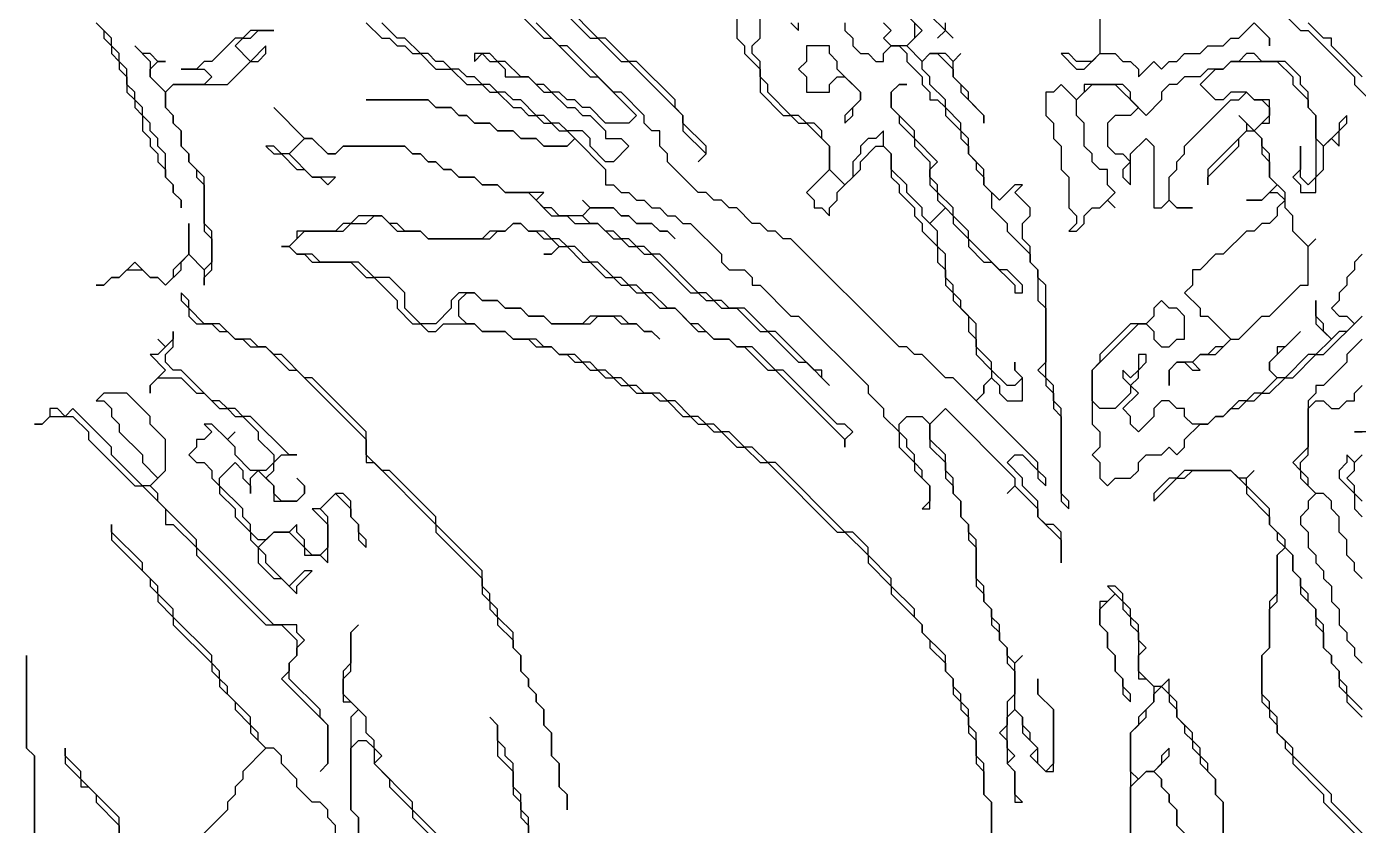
# Model space of a CAD drawing. Header units: metres. Extents: x 0 to 100, y 0 to 141.
# Drawn here: x 66.8 to 71.113, y 79.175 to 81.763 of the extents above; entities that cross this region are included whole.
import ezdxf

# ---------------------------------------------------------------- set-up
doc = ezdxf.new("R2010")
doc.units = ezdxf.units.M

msp = doc.modelspace()

# ---------------------------------------------------------------- linework, layer by layer
for points in [[(69.1, 81.85), (69.1, 81.725), (69.125, 81.7), (69.125, 81.675), (69.175, 81.625), (69.175, 81.55), (69.25, 81.475), (69.275, 81.475), (69.3, 81.45), (69.325, 81.45), (69.4, 81.375), (69.4, 81.3), (69.325, 81.225), (69.35, 81.2), (69.35, 81.175), (69.375, 81.175), (69.4, 81.15), (69.4, 81.175), (69.425, 81.2), (69.425, 81.225), (69.5, 81.3), (69.5, 81.325), (69.55, 81.375), (69.575, 81.375), (69.6, 81.35), (69.6, 81.275), (69.625, 81.25), (69.625, 81.225), (69.675, 81.175), (69.675, 81.15), (69.7, 81.125), (69.7, 81.1), (69.75, 81.05), (69.75, 81), (69.775, 80.975), (69.775, 80.925), (69.8, 80.9), (69.8, 80.875), (69.85, 80.825), (69.85, 80.775), (69.875, 80.75), (69.875, 80.7), (69.925, 80.65), (69.925, 80.625), (69.9, 80.6), (69.9, 80.575), (69.875, 80.55), (69.8, 80.625), (69.775, 80.625), (69.7, 80.7), (69.675, 80.7), (69.65, 80.725), (69.625, 80.725), (69.275, 81.075), (69.25, 81.075), (69.225, 81.1), (69.2, 81.1), (69.175, 81.125), (69.15, 81.125), (69.1, 81.175), (69.075, 81.175), (69.05, 81.2), (69.025, 81.2), (69, 81.225), (68.975, 81.225), (68.875, 81.325), (68.875, 81.35), (68.85, 81.375), (68.85, 81.425), (68.825, 81.425), (68.8, 81.45), (68.8, 81.475), (68.725, 81.55), (68.7, 81.55), (68.55, 81.7), (68.525, 81.7), (68.45, 81.775)], [(68.525, 81.825), (68.625, 81.725), (68.65, 81.725), (68.725, 81.65), (68.75, 81.65), (68.925, 81.475), (68.925, 81.425), (69, 81.35), (68.975, 81.325), (69, 81.35), (69, 81.375), (68.925, 81.45), (68.925, 81.475), (68.9, 81.5), (68.9, 81.525), (68.775, 81.65), (68.75, 81.65), (68.675, 81.725), (68.65, 81.725), (68.55, 81.825)], [(67.025, 81.775), (67.05, 81.75), (67.05, 81.725), (67.075, 81.7), (67.075, 81.675), (67.1, 81.65), (67.1, 81.625), (67.125, 81.6), (67.125, 81.55), (67.15, 81.525), (67.15, 81.5), (67.175, 81.475), (67.175, 81.425), (67.2, 81.4), (67.2, 81.375), (67.225, 81.35), (67.225, 81.325), (67.25, 81.3), (67.25, 81.275), (67.275, 81.25), (67.275, 81.225), (67.3, 81.2), (67.3, 81.175), (67.3, 81.2), (67.275, 81.225), (67.275, 81.25), (67.25, 81.275), (67.25, 81.35), (67.225, 81.375), (67.225, 81.4), (67.2, 81.425), (67.2, 81.45), (67.175, 81.475), (67.175, 81.5), (67.15, 81.525), (67.15, 81.55), (67.125, 81.575), (67.125, 81.625), (67.1, 81.65), (67.1, 81.675), (67.075, 81.7), (67.075, 81.725), (67.025, 81.775)], [(67.9, 81.775), (67.95, 81.725), (67.975, 81.725), (68, 81.7), (68.025, 81.7), (68.05, 81.675), (68.075, 81.675), (68.125, 81.625), (68.175, 81.625), (68.225, 81.575), (68.275, 81.575), (68.3, 81.55), (68.325, 81.55), (68.375, 81.5), (68.4, 81.5), (68.425, 81.475), (68.45, 81.475), (68.475, 81.45), (68.5, 81.45), (68.525, 81.425), (68.55, 81.425), (68.575, 81.4), (68.55, 81.375), (68.475, 81.375), (68.45, 81.4), (68.4, 81.4), (68.375, 81.425), (68.325, 81.425), (68.3, 81.45), (68.25, 81.45), (68.225, 81.475), (68.2, 81.475), (68.175, 81.5), (68.125, 81.5), (68.1, 81.525), (67.9, 81.525), (68.1, 81.525), (68.125, 81.5), (68.175, 81.5), (68.2, 81.475), (68.225, 81.475), (68.25, 81.45), (68.3, 81.45), (68.325, 81.425), (68.375, 81.425), (68.4, 81.4), (68.45, 81.4), (68.475, 81.375), (68.55, 81.375), (68.575, 81.4), (68.675, 81.3), (68.675, 81.25), (68.7, 81.25), (68.725, 81.225), (68.75, 81.225), (68.775, 81.2), (68.8, 81.2), (68.825, 81.175), (68.85, 81.175), (68.875, 81.15), (68.9, 81.15), (68.925, 81.125), (68.95, 81.125), (69.05, 81.025), (69.05, 81), (69.075, 80.975), (69.125, 80.975), (69.15, 80.95), (69.15, 80.925), (69.175, 80.925), (69.275, 80.825), (69.3, 80.825), (69.525, 80.6), (69.525, 80.575), (69.575, 80.525), (69.575, 80.5), (69.625, 80.45), (69.625, 80.4), (69.675, 80.35), (69.675, 80.325), (69.725, 80.275), (69.725, 80.225), (69.7, 80.2), (69.725, 80.2), (69.725, 80.275), (69.7, 80.3), (69.7, 80.325), (69.675, 80.35), (69.675, 80.375), (69.65, 80.4), (69.65, 80.425), (69.625, 80.45), (69.625, 80.475), (69.65, 80.5), (69.7, 80.5), (69.725, 80.475), (69.725, 80.4), (69.775, 80.35), (69.775, 80.3), (69.8, 80.275), (69.8, 80.25), (69.825, 80.225), (69.825, 80.175), (69.85, 80.15), (69.85, 80.1), (69.875, 80.075), (69.875, 79.95), (69.9, 79.925), (69.9, 79.9), (69.925, 79.875), (69.925, 79.825), (69.95, 79.8), (69.95, 79.775), (69.975, 79.75), (69.975, 79.7), (70, 79.675), (70, 79.6), (69.975, 79.575), (69.975, 79.5), (69.95, 79.475), (69.975, 79.45), (69.975, 79.375), (70, 79.35), (70, 79.25), (70.025, 79.25), (70, 79.275), (70, 79.35), (69.975, 79.375), (70, 79.4), (69.975, 79.425), (69.975, 79.525), (70, 79.55), (70.025, 79.525), (70.025, 79.475), (70.075, 79.425), (70.05, 79.4), (70.1, 79.35), (70.125, 79.35), (70.125, 79.55), (70.075, 79.6), (70.075, 79.65), (70.075, 79.6), (70.125, 79.55), (70.125, 79.375), (70.1, 79.35), (70.075, 79.375), (70.075, 79.425), (70.05, 79.45), (70.05, 79.475), (70.025, 79.5), (70.025, 79.525), (70, 79.55), (70, 79.7), (70.025, 79.725), (70, 79.7), (69.975, 79.725), (69.975, 79.75), (69.95, 79.775), (69.95, 79.825), (69.925, 79.85), (69.925, 79.875), (69.9, 79.9), (69.9, 79.95), (69.875, 79.975), (69.875, 80.1), (69.85, 80.125), (69.85, 80.15), (69.825, 80.175), (69.825, 80.225), (69.8, 80.25), (69.8, 80.3), (69.775, 80.325), (69.775, 80.375), (69.725, 80.425), (69.725, 80.475), (69.775, 80.525), (70, 80.3), (70, 80.275), (69.975, 80.25), (70, 80.275), (70.075, 80.2), (70.075, 80.175), (70.15, 80.1), (70.15, 80.025), (70.15, 80.125), (70.125, 80.15), (70.1, 80.15), (70.075, 80.175), (70.075, 80.225), (70.025, 80.275), (70.025, 80.3), (69.975, 80.35), (70, 80.375), (70.025, 80.375), (70.075, 80.325), (70.075, 80.3), (70.1, 80.275), (70.1, 80.3), (70.075, 80.325), (70.075, 80.35), (69.875, 80.55), (69.9, 80.575), (69.9, 80.6), (69.925, 80.625), (69.95, 80.6), (69.95, 80.575), (69.975, 80.55), (70.025, 80.55), (70.025, 80.625), (70, 80.65), (70, 80.675), (70, 80.65), (70.025, 80.625), (70, 80.6), (69.975, 80.6), (69.925, 80.65), (69.925, 80.675), (69.875, 80.725), (69.875, 80.8), (69.825, 80.85), (69.825, 80.875), (69.8, 80.9), (69.8, 80.925), (69.775, 80.95), (69.775, 81.025), (69.75, 81.05), (69.75, 81.1), (69.725, 81.125), (69.775, 81.175), (69.8, 81.15), (69.8, 81.125), (69.85, 81.075), (69.85, 81.05), (69.9, 81), (69.925, 81), (70, 80.925), (70, 80.9), (70.025, 80.9), (70.025, 80.925), (69.975, 80.975), (69.95, 80.975), (69.85, 81.075), (69.85, 81.1), (69.8, 81.15), (69.8, 81.175), (69.75, 81.225), (69.75, 81.25), (69.725, 81.275), (69.725, 81.3), (69.75, 81.325), (69.675, 81.4), (69.675, 81.425), (69.6, 81.5), (69.6, 81.55), (69.625, 81.575), (69.65, 81.575), (69.625, 81.575), (69.6, 81.55), (69.6, 81.5), (69.625, 81.475), (69.625, 81.45), (69.675, 81.4), (69.675, 81.375), (69.725, 81.325), (69.725, 81.25), (69.75, 81.225), (69.75, 81.2), (69.775, 81.175), (69.725, 81.125), (69.7, 81.15), (69.7, 81.175), (69.65, 81.225), (69.65, 81.25), (69.6, 81.3), (69.6, 81.35), (69.575, 81.375), (69.575, 81.425), (69.55, 81.4), (69.525, 81.4), (69.5, 81.375), (69.5, 81.35), (69.475, 81.325), (69.475, 81.275), (69.45, 81.25), (69.4, 81.3), (69.4, 81.375), (69.375, 81.4), (69.375, 81.425), (69.35, 81.45), (69.325, 81.45), (69.3, 81.475), (69.275, 81.475), (69.2, 81.55), (69.2, 81.575), (69.175, 81.6), (69.175, 81.65), (69.15, 81.675), (69.15, 81.7), (69.175, 81.725), (69.175, 81.8)], [(68.4, 81.8), (68.475, 81.725), (68.5, 81.725), (68.625, 81.6), (68.65, 81.6), (68.775, 81.475), (68.75, 81.45), (68.675, 81.45), (68.625, 81.5), (68.6, 81.5), (68.575, 81.525), (68.55, 81.525), (68.525, 81.55), (68.5, 81.55), (68.475, 81.575), (68.45, 81.575), (68.425, 81.6), (68.4, 81.6), (68.35, 81.65), (68.325, 81.65), (68.3, 81.675), (68.25, 81.675), (68.25, 81.65), (68.275, 81.675), (68.3, 81.65), (68.325, 81.65), (68.35, 81.625), (68.35, 81.6), (68.425, 81.6), (68.475, 81.55), (68.5, 81.55), (68.55, 81.5), (68.575, 81.5), (68.6, 81.475), (68.625, 81.475), (68.675, 81.425), (68.675, 81.4), (68.725, 81.4), (68.75, 81.375), (68.7, 81.325), (68.675, 81.325), (68.625, 81.375), (68.625, 81.4), (68.6, 81.425), (68.55, 81.425), (68.525, 81.45), (68.5, 81.45), (68.475, 81.475), (68.45, 81.475), (68.4, 81.525), (68.375, 81.525), (68.35, 81.55), (68.325, 81.55), (68.3, 81.575), (68.275, 81.575), (68.25, 81.6), (68.225, 81.6), (68.2, 81.625), (68.175, 81.625), (68.15, 81.65), (68.125, 81.65), (68.1, 81.675), (68.075, 81.675), (68.025, 81.725), (68, 81.725), (67.95, 81.775)], [(69.275, 81.775), (69.3, 81.75), (69.3, 81.775)], [(69.45, 81.775), (69.45, 81.75), (69.475, 81.725), (69.475, 81.7), (69.5, 81.675), (69.525, 81.675), (69.55, 81.65), (69.575, 81.65), (69.575, 81.675), (69.6, 81.7), (69.625, 81.7), (69.65, 81.675), (69.65, 81.65), (69.7, 81.6), (69.7, 81.575), (69.725, 81.55), (69.725, 81.525), (69.75, 81.525), (69.775, 81.5), (69.775, 81.475), (69.825, 81.425), (69.825, 81.4), (69.85, 81.375), (69.85, 81.35), (69.875, 81.325), (69.875, 81.3), (69.9, 81.275), (69.9, 81.25), (69.925, 81.225), (69.925, 81.175), (69.975, 81.125), (69.975, 81.1), (70.05, 81.025), (70.05, 81), (70.075, 80.975), (70.075, 80.875), (70.1, 80.85), (70.1, 80.675), (70.075, 80.65), (70.1, 80.625), (70.1, 80.6), (70.125, 80.575), (70.125, 80.525), (70.15, 80.5), (70.15, 80.225), (70.175, 80.2), (70.175, 80.225), (70.15, 80.25), (70.15, 80.525), (70.125, 80.55), (70.125, 80.6), (70.1, 80.625), (70.1, 80.925), (70.075, 80.95), (70.075, 80.975), (70.05, 81), (70.05, 81.05), (70.025, 81.075), (70.025, 81.125), (70.05, 81.15), (70.05, 81.175), (70, 81.225), (70.025, 81.25), (70, 81.25), (69.95, 81.2), (69.9, 81.25), (69.9, 81.3), (69.85, 81.35), (69.85, 81.4), (69.825, 81.425), (69.825, 81.45), (69.775, 81.5), (69.775, 81.525), (69.725, 81.575), (69.725, 81.6), (69.7, 81.625), (69.7, 81.65), (69.725, 81.675), (69.75, 81.675), (69.8, 81.625), (69.8, 81.6), (69.825, 81.575), (69.825, 81.55), (69.9, 81.475), (69.9, 81.45), (69.9, 81.475), (69.85, 81.525), (69.85, 81.55), (69.8, 81.6), (69.8, 81.65), (69.825, 81.675), (69.8, 81.65), (69.775, 81.675), (69.725, 81.675), (69.7, 81.65), (69.65, 81.7), (69.7, 81.75), (69.65, 81.8)], [(69.675, 81.775), (69.675, 81.725), (69.65, 81.7), (69.6, 81.7), (69.575, 81.725), (69.6, 81.75), (69.575, 81.775)], [(69.725, 81.8), (69.775, 81.75), (69.75, 81.725), (69.775, 81.75), (69.8, 81.725), (69.775, 81.75), (69.775, 81.775)], [(70.275, 81.8), (70.275, 81.675), (70.25, 81.65), (70.2, 81.65), (70.175, 81.675), (70.15, 81.675), (70.2, 81.625), (70.225, 81.625), (70.275, 81.675), (70.325, 81.675), (70.35, 81.65), (70.375, 81.65), (70.4, 81.625), (70.4, 81.6), (70.45, 81.65), (70.475, 81.625), (70.5, 81.65), (70.525, 81.65), (70.55, 81.675), (70.6, 81.675), (70.625, 81.7), (70.675, 81.7), (70.7, 81.725), (70.725, 81.725), (70.775, 81.775), (70.825, 81.725), (70.825, 81.7), (70.825, 81.725), (70.775, 81.775)], [(70.875, 81.8), (70.925, 81.75), (70.95, 81.75), (71.1, 81.6), (71.1, 81.575), (71.175, 81.5)], [(71.125, 81.6), (71.025, 81.7), (71.025, 81.725), (71, 81.725), (70.95, 81.775)], [(69.925, 79.15), (69.925, 79.25), (69.9, 79.275), (69.9, 79.375), (69.875, 79.4), (69.875, 79.475), (69.85, 79.5), (69.85, 79.55), (69.825, 79.575), (69.825, 79.6), (69.8, 79.625), (69.8, 79.65), (69.775, 79.675), (69.775, 79.725), (69.7, 79.8), (69.7, 79.825), (69.675, 79.85), (69.675, 79.875), (69.6, 79.95), (69.6, 79.975), (69.525, 80.05), (69.525, 80.075), (69.475, 80.125), (69.45, 80.125), (69.225, 80.35), (69.2, 80.35), (69.15, 80.4), (69.125, 80.4), (69.075, 80.45), (69.05, 80.45), (69.025, 80.475), (69, 80.475), (68.975, 80.5), (68.95, 80.5), (68.9, 80.55), (68.875, 80.55), (68.85, 80.575), (68.8, 80.575), (68.775, 80.6), (68.75, 80.6), (68.725, 80.625), (68.7, 80.625), (68.675, 80.65), (68.65, 80.65), (68.625, 80.675), (68.6, 80.675), (68.575, 80.7), (68.525, 80.7), (68.5, 80.725), (68.475, 80.725), (68.45, 80.75), (68.375, 80.75), (68.35, 80.775), (68.275, 80.775), (68.25, 80.8), (68.225, 80.8), (68.2, 80.825), (68.2, 80.875), (68.225, 80.9), (68.25, 80.9), (68.275, 80.875), (68.325, 80.875), (68.35, 80.85), (68.4, 80.85), (68.425, 80.825), (68.475, 80.825), (68.5, 80.8), (68.625, 80.8), (68.65, 80.825), (68.7, 80.825), (68.725, 80.8), (68.775, 80.8), (68.8, 80.775), (68.825, 80.775), (68.85, 80.75), (68.825, 80.775), (68.8, 80.775), (68.775, 80.8), (68.75, 80.8), (68.725, 80.825), (68.625, 80.825), (68.6, 80.8), (68.5, 80.8), (68.475, 80.825), (68.425, 80.825), (68.4, 80.85), (68.35, 80.85), (68.325, 80.875), (68.275, 80.875), (68.25, 80.9), (68.2, 80.9), (68.175, 80.875), (68.175, 80.85), (68.125, 80.8), (68.075, 80.8), (68.025, 80.85), (68.025, 80.9), (67.975, 80.95), (67.925, 80.95), (67.875, 81), (67.75, 81), (67.725, 81.025), (67.675, 81.025), (67.65, 81.05), (67.7, 81.1), (67.825, 81.1), (67.85, 81.125), (67.9, 81.125), (67.925, 81.15), (67.95, 81.15), (68, 81.1), (68.075, 81.1), (68.1, 81.075), (68.3, 81.075), (68.325, 81.1), (68.35, 81.1), (68.375, 81.125), (68.4, 81.125), (68.425, 81.1), (68.45, 81.1), (68.475, 81.075), (68.5, 81.075), (68.525, 81.05), (68.5, 81.025), (68.475, 81.025), (68.5, 81.025), (68.525, 81.05), (68.55, 81.05), (68.6, 81), (68.625, 81), (68.675, 80.95), (68.7, 80.95), (68.725, 80.925), (68.75, 80.925), (68.775, 80.9), (68.8, 80.9), (68.85, 80.85), (68.9, 80.85), (68.975, 80.775), (69, 80.775), (69.025, 80.75), (69.075, 80.75), (69.1, 80.725), (69.125, 80.725), (69.2, 80.65), (69.225, 80.65), (69.45, 80.425), (69.45, 80.4), (69.45, 80.425), (69.475, 80.45), (69.45, 80.475), (69.425, 80.475), (69.25, 80.65), (69.225, 80.65), (69.15, 80.725), (69.1, 80.725), (69.075, 80.75), (69.025, 80.75), (68.975, 80.8), (68.95, 80.8), (68.9, 80.85), (68.875, 80.85), (68.825, 80.9), (68.8, 80.9), (68.775, 80.925), (68.75, 80.925), (68.725, 80.95), (68.7, 80.95), (68.65, 81), (68.625, 81), (68.575, 81.05), (68.55, 81.05), (68.525, 81.075), (68.5, 81.075), (68.475, 81.1), (68.425, 81.1), (68.4, 81.125), (68.375, 81.125), (68.35, 81.1), (68.3, 81.1), (68.275, 81.075), (68.1, 81.075), (68.075, 81.1), (68.025, 81.1), (68, 81.125), (67.975, 81.125), (67.95, 81.15), (67.875, 81.15), (67.85, 81.125), (67.825, 81.125), (67.8, 81.1), (67.675, 81.1), (67.675, 81.075), (67.65, 81.05), (67.625, 81.05), (67.65, 81.05), (67.675, 81.025), (67.7, 81.025), (67.725, 81), (67.85, 81), (67.9, 80.95), (67.925, 80.95), (68, 80.875), (68, 80.85), (68.05, 80.8), (68.075, 80.8), (68.1, 80.775), (68.125, 80.775), (68.15, 80.8), (68.25, 80.8), (68.275, 80.775), (68.35, 80.775), (68.375, 80.75), (68.425, 80.75), (68.45, 80.725), (68.5, 80.725), (68.525, 80.7), (68.55, 80.7), (68.575, 80.675), (68.6, 80.675), (68.625, 80.65), (68.65, 80.65), (68.675, 80.625), (68.7, 80.625), (68.725, 80.6), (68.75, 80.6), (68.775, 80.575), (68.825, 80.575), (68.85, 80.55), (68.875, 80.55), (68.925, 80.5), (68.95, 80.5), (68.975, 80.475), (69, 80.475), (69.025, 80.45), (69.05, 80.45), (69.1, 80.4), (69.125, 80.4), (69.175, 80.35), (69.2, 80.35), (69.425, 80.125), (69.45, 80.125), (69.525, 80.05), (69.525, 80.025), (69.6, 79.95), (69.6, 79.925), (69.7, 79.825), (69.7, 79.8), (69.725, 79.775), (69.725, 79.75), (69.775, 79.7), (69.775, 79.675), (69.8, 79.65), (69.8, 79.6), (69.825, 79.575), (69.825, 79.55), (69.85, 79.525), (69.85, 79.475), (69.875, 79.45), (69.875, 79.375), (69.9, 79.35), (69.9, 79.275), (69.925, 79.25), (69.925, 79.125)], [(71.125, 81.025), (71.1, 81), (71.1, 80.975), (71.075, 80.95), (71.075, 80.925), (71.05, 80.9), (71.05, 80.875), (71.025, 80.85), (71.05, 80.825), (71.075, 80.825), (71.1, 80.8), (71.075, 80.775), (71.05, 80.775), (71.025, 80.75), (71, 80.775), (71, 80.8), (70.975, 80.825), (70.975, 80.875), (70.975, 80.8), (71.025, 80.75), (70.975, 80.7), (70.95, 80.7), (70.875, 80.625), (70.85, 80.625), (70.825, 80.65), (70.825, 80.675), (70.925, 80.775), (70.875, 80.725), (70.85, 80.725), (70.85, 80.7), (70.825, 80.675), (70.825, 80.65), (70.85, 80.625), (70.8, 80.575), (70.775, 80.575), (70.75, 80.55), (70.725, 80.55), (70.675, 80.5), (70.65, 80.5), (70.625, 80.475), (70.575, 80.475), (70.55, 80.5), (70.55, 80.525), (70.525, 80.525), (70.5, 80.55), (70.475, 80.55), (70.45, 80.525), (70.45, 80.5), (70.4, 80.45), (70.375, 80.475), (70.375, 80.5), (70.35, 80.525), (70.4, 80.575), (70.375, 80.6), (70.4, 80.625), (70.4, 80.65), (70.425, 80.675), (70.425, 80.7), (70.4, 80.7), (70.4, 80.65), (70.375, 80.625), (70.35, 80.65), (70.35, 80.625), (70.375, 80.6), (70.375, 80.575), (70.325, 80.525), (70.275, 80.525), (70.25, 80.55), (70.25, 80.65), (70.4, 80.8), (70.425, 80.8), (70.45, 80.775), (70.45, 80.75), (70.475, 80.725), (70.5, 80.725), (70.525, 80.75), (70.55, 80.75), (70.55, 80.825), (70.525, 80.85), (70.5, 80.85), (70.475, 80.875), (70.45, 80.85), (70.45, 80.825), (70.425, 80.8), (70.375, 80.8), (70.275, 80.7), (70.275, 80.675), (70.25, 80.65), (70.25, 80.475), (70.275, 80.45), (70.275, 80.4), (70.25, 80.375), (70.275, 80.35), (70.275, 80.3), (70.3, 80.275), (70.325, 80.3), (70.375, 80.3), (70.4, 80.325), (70.4, 80.35), (70.425, 80.375), (70.475, 80.375), (70.5, 80.4), (70.525, 80.375), (70.55, 80.4), (70.55, 80.425), (70.6, 80.475), (70.625, 80.475), (70.65, 80.5), (70.675, 80.5), (70.7, 80.525), (70.725, 80.525), (70.75, 80.55), (70.775, 80.55), (70.8, 80.575), (70.825, 80.575), (70.875, 80.625), (70.9, 80.625), (70.975, 80.7), (71, 80.7), (71.125, 80.825)], [(71.125, 80.75), (71.075, 80.7), (71.075, 80.675), (71, 80.6), (70.975, 80.6), (70.975, 80.575), (70.95, 80.55), (70.95, 80.4), (70.9, 80.35), (70.925, 80.325), (70.925, 80.3), (70.975, 80.25), (70.95, 80.225), (70.95, 80.2), (70.925, 80.175), (70.925, 80.15), (70.95, 80.125), (70.95, 80.075), (70.975, 80.05), (70.975, 80.025), (71, 80), (71, 79.975), (71.025, 79.95), (71.025, 79.9), (71.05, 79.875), (71.05, 79.825), (71.075, 79.8), (71.075, 79.775), (71.1, 79.75), (71.1, 79.725), (71.125, 79.7)], [(71.125, 79.975), (71.1, 80), (71.1, 80.025), (71.075, 80.05), (71.075, 80.1), (71.05, 80.125), (71.05, 80.175), (71.025, 80.2), (71.025, 80.225), (71, 80.25), (70.975, 80.25), (70.95, 80.275), (70.95, 80.3), (70.925, 80.325), (70.925, 80.35), (70.95, 80.375), (70.95, 80.525), (70.975, 80.55), (71, 80.55), (71.025, 80.525), (71.05, 80.525), (71.075, 80.55), (71.1, 80.55), (71.1, 80.575), (71.125, 80.6)], [(71.15, 80.45), (71.1, 80.45), (71.125, 80.45)], [(71.125, 80.375), (71.1, 80.35), (71.075, 80.375), (71.075, 80.35), (71.05, 80.325), (71.05, 80.3), (71.1, 80.25), (71.1, 80.2), (71.125, 80.175)], [(71.125, 80.225), (71.1, 80.25), (71.1, 80.275), (71.075, 80.3), (71.1, 80.325), (71.1, 80.35), (71.125, 80.375)], [(71.125, 79.55), (71.075, 79.6), (71.075, 79.625), (71.05, 79.65), (71.05, 79.675), (71.025, 79.7), (71.025, 79.725), (71, 79.75), (71, 79.825), (70.975, 79.85), (70.975, 79.875), (70.95, 79.9), (70.95, 79.925), (70.925, 79.95), (70.925, 79.975), (70.9, 80), (70.9, 80.05), (70.875, 80.075), (70.875, 80.1), (70.825, 80.15), (70.825, 80.2), (70.75, 80.275), (70.75, 80.3), (70.775, 80.325), (70.75, 80.3), (70.725, 80.3), (70.7, 80.325), (70.55, 80.325), (70.525, 80.3), (70.5, 80.3), (70.45, 80.25), (70.45, 80.225), (70.525, 80.3), (70.55, 80.3), (70.575, 80.325), (70.7, 80.325), (70.75, 80.275), (70.75, 80.25), (70.825, 80.175), (70.825, 80.15), (70.85, 80.125), (70.85, 80.1), (70.875, 80.075), (70.85, 80.05), (70.85, 79.925), (70.825, 79.9), (70.825, 79.75), (70.8, 79.725), (70.8, 79.575), (70.825, 79.55), (70.825, 79.525), (70.85, 79.5), (70.85, 79.475), (70.875, 79.45), (70.875, 79.425), (70.9, 79.4), (70.9, 79.375), (71, 79.275), (71, 79.25), (71.15, 79.1)], [(67.8, 79.1), (67.8, 79.175), (67.775, 79.2), (67.775, 79.225), (67.75, 79.25), (67.725, 79.25), (67.675, 79.3), (67.675, 79.325), (67.625, 79.375), (67.625, 79.4), (67.6, 79.425), (67.575, 79.425), (67.55, 79.45), (67.55, 79.475), (67.525, 79.5), (67.525, 79.525), (67.45, 79.6), (67.45, 79.625), (67.425, 79.65), (67.425, 79.675), (67.4, 79.7), (67.4, 79.725), (67.275, 79.85), (67.275, 79.875), (67.225, 79.925), (67.225, 79.95), (67.175, 80), (67.175, 80.025), (67.075, 80.125), (67.075, 80.15), (67.075, 80.1), (67.2, 79.975), (67.2, 79.95), (67.225, 79.925), (67.225, 79.9), (67.275, 79.85), (67.275, 79.825), (67.4, 79.7), (67.4, 79.675), (67.425, 79.65), (67.425, 79.625), (67.475, 79.575), (67.475, 79.55), (67.525, 79.5), (67.525, 79.475), (67.575, 79.425), (67.5, 79.35), (67.5, 79.325), (67.475, 79.3), (67.475, 79.275), (67.45, 79.25), (67.45, 79.225), (67.3, 79.075)], [(71.15, 79.125), (71.025, 79.25), (71.025, 79.275), (70.9, 79.4), (70.9, 79.425), (70.85, 79.475), (70.85, 79.525), (70.825, 79.55), (70.825, 79.575), (70.8, 79.6), (70.8, 79.725), (70.825, 79.75), (70.825, 79.875), (70.85, 79.9), (70.85, 80.05), (70.875, 80.075), (70.9, 80.05), (70.9, 80), (70.925, 79.975), (70.925, 79.925), (70.975, 79.875), (70.975, 79.825), (71, 79.8), (71, 79.75), (71.025, 79.725), (71.025, 79.7), (71.05, 79.675), (71.05, 79.625), (71.075, 79.6), (71.075, 79.575), (71.125, 79.525)], [(70.675, 79.15), (70.675, 79.25), (70.65, 79.275), (70.65, 79.325), (70.625, 79.35), (70.625, 79.375), (70.6, 79.4), (70.6, 79.425), (70.575, 79.45), (70.575, 79.475), (70.525, 79.525), (70.525, 79.575), (70.5, 79.6), (70.5, 79.65), (70.475, 79.625), (70.45, 79.625), (70.4, 79.675), (70.4, 79.725), (70.425, 79.75), (70.4, 79.775), (70.4, 79.825), (70.375, 79.85), (70.375, 79.875), (70.35, 79.9), (70.35, 79.925), (70.325, 79.95), (70.3, 79.95), (70.325, 79.925), (70.3, 79.9), (70.275, 79.9), (70.275, 79.825), (70.3, 79.8), (70.3, 79.75), (70.325, 79.725), (70.325, 79.675), (70.35, 79.65), (70.35, 79.6), (70.375, 79.575), (70.375, 79.6), (70.35, 79.625), (70.35, 79.65), (70.325, 79.675), (70.325, 79.725), (70.3, 79.75), (70.3, 79.8), (70.275, 79.825), (70.275, 79.875), (70.325, 79.925), (70.35, 79.9), (70.35, 79.875), (70.375, 79.85), (70.375, 79.825), (70.4, 79.8), (70.4, 79.65), (70.425, 79.65), (70.45, 79.625), (70.45, 79.575), (70.4, 79.525), (70.4, 79.5), (70.375, 79.475), (70.375, 79.1)], [(68.2, 79.075), (68.05, 79.225), (68.05, 79.25), (67.925, 79.375), (67.95, 79.4), (67.925, 79.425), (67.925, 79.45), (67.9, 79.475), (67.9, 79.525), (67.825, 79.6), (67.825, 79.65), (67.85, 79.675), (67.85, 79.8), (67.875, 79.825), (67.85, 79.8), (67.85, 79.7), (67.825, 79.675), (67.825, 79.575), (67.85, 79.575), (67.875, 79.55), (67.85, 79.525), (67.85, 79.225), (67.875, 79.2), (67.875, 79.1), (67.875, 79.2), (67.85, 79.225), (67.85, 79.425), (67.875, 79.45), (67.9, 79.45), (67.925, 79.425), (67.925, 79.375), (67.975, 79.325), (67.975, 79.3), (68.05, 79.225), (68.05, 79.2), (68.15, 79.1)], [(66.825, 79), (66.825, 79.4), (66.8, 79.425), (66.8, 79.725), (66.8, 79.425), (66.825, 79.4), (66.825, 79)], [(70.55, 79.15), (70.525, 79.175), (70.525, 79.225), (70.5, 79.25), (70.5, 79.275), (70.475, 79.3), (70.475, 79.325), (70.45, 79.35), (70.5, 79.4), (70.5, 79.425), (70.475, 79.4), (70.475, 79.375), (70.45, 79.35), (70.425, 79.35), (70.4, 79.325), (70.375, 79.35), (70.375, 79.475), (70.425, 79.525), (70.425, 79.55), (70.45, 79.575), (70.45, 79.6), (70.475, 79.625), (70.5, 79.6), (70.5, 79.575), (70.525, 79.55), (70.525, 79.525), (70.55, 79.5), (70.55, 79.475), (70.575, 79.45), (70.575, 79.425), (70.6, 79.4), (70.6, 79.375), (70.65, 79.325), (70.65, 79.275), (70.675, 79.25), (70.675, 79.15)], [(68.425, 79.15), (68.425, 79.2), (68.4, 79.225), (68.4, 79.275), (68.375, 79.3), (68.375, 79.375), (68.35, 79.4), (68.35, 79.425), (68.325, 79.45), (68.325, 79.5), (68.3, 79.525), (68.325, 79.5), (68.325, 79.4), (68.375, 79.35), (68.375, 79.275), (68.4, 79.25), (68.4, 79.2), (68.425, 79.175), (68.425, 79.15)], [(67.1, 79.15), (67.1, 79.2), (66.975, 79.325), (66.975, 79.35), (66.925, 79.4), (66.925, 79.425), (66.925, 79.375), (66.975, 79.325), (66.975, 79.3), (67, 79.3), (67.025, 79.275), (67.025, 79.25), (67.1, 79.175), (67.1, 79.15)], [(70.375, 79.1), (70.375, 79.3), (70.425, 79.35), (70.45, 79.35), (70.475, 79.325), (70.475, 79.3), (70.5, 79.275), (70.5, 79.25), (70.525, 79.225), (70.525, 79.175), (70.55, 79.15)]]:
    msp.add_lwpolyline(points)
for points in [[(67.525, 81.75), (67.5, 81.725), (67.475, 81.725), (67.4, 81.65), (67.375, 81.65), (67.35, 81.625), (67.3, 81.625), (67.375, 81.625), (67.4, 81.6), (67.375, 81.575), (67.275, 81.575), (67.25, 81.55), (67.2, 81.6), (67.2, 81.625), (67.225, 81.65), (67.25, 81.65), (67.225, 81.65), (67.2, 81.675), (67.175, 81.675), (67.15, 81.7), (67.2, 81.65), (67.2, 81.6), (67.25, 81.55), (67.25, 81.5), (67.275, 81.475), (67.275, 81.45), (67.3, 81.425), (67.3, 81.375), (67.325, 81.35), (67.325, 81.325), (67.35, 81.3), (67.35, 81.275), (67.375, 81.25), (67.375, 81.1), (67.4, 81.075), (67.4, 81), (67.375, 80.975), (67.325, 81.025), (67.325, 81.125), (67.325, 81.025), (67.275, 80.975), (67.275, 80.95), (67.25, 80.925), (67.225, 80.95), (67.2, 80.95), (67.15, 81), (67.1, 80.95), (67.075, 80.95), (67.05, 80.925), (67.025, 80.925), (67.05, 80.925), (67.075, 80.95), (67.1, 80.95), (67.125, 80.975), (67.175, 80.975), (67.2, 80.95), (67.225, 80.95), (67.25, 80.925), (67.3, 80.975), (67.3, 81), (67.325, 81.025), (67.375, 80.975), (67.375, 80.925), (67.375, 80.95), (67.4, 80.975), (67.4, 81.1), (67.375, 81.125), (67.375, 81.275), (67.325, 81.325), (67.325, 81.35), (67.3, 81.375), (67.3, 81.425), (67.275, 81.45), (67.275, 81.475), (67.25, 81.5), (67.25, 81.55), (67.275, 81.575), (67.45, 81.575), (67.525, 81.65), (67.55, 81.65), (67.575, 81.675), (67.575, 81.7), (67.525, 81.65), (67.475, 81.7), (67.5, 81.725), (67.525, 81.725), (67.55, 81.75), (67.6, 81.75)], [(69.325, 81.7), (69.325, 81.65), (69.3, 81.625), (69.325, 81.6), (69.325, 81.55), (69.4, 81.55), (69.4, 81.575), (69.425, 81.6), (69.45, 81.6), (69.5, 81.55), (69.5, 81.525), (69.45, 81.475), (69.45, 81.45), (69.475, 81.475), (69.475, 81.5), (69.5, 81.525), (69.5, 81.55), (69.425, 81.625), (69.425, 81.65), (69.4, 81.675), (69.4, 81.7)], [(70.75, 81.675), (70.725, 81.65), (70.7, 81.65), (70.675, 81.625), (70.625, 81.625), (70.6, 81.6), (70.55, 81.6), (70.525, 81.575), (70.5, 81.575), (70.475, 81.55), (70.475, 81.525), (70.425, 81.475), (70.375, 81.525), (70.375, 81.55), (70.35, 81.575), (70.225, 81.575), (70.225, 81.55), (70.2, 81.525), (70.15, 81.575), (70.125, 81.55), (70.1, 81.55), (70.1, 81.475), (70.125, 81.45), (70.125, 81.4), (70.15, 81.375), (70.15, 81.3), (70.175, 81.275), (70.175, 81.175), (70.2, 81.15), (70.2, 81.125), (70.175, 81.1), (70.2, 81.1), (70.225, 81.125), (70.225, 81.15), (70.25, 81.175), (70.275, 81.175), (70.3, 81.2), (70.325, 81.175), (70.3, 81.2), (70.325, 81.225), (70.3, 81.25), (70.3, 81.3), (70.275, 81.3), (70.25, 81.325), (70.25, 81.35), (70.225, 81.375), (70.225, 81.45), (70.2, 81.475), (70.2, 81.525), (70.25, 81.575), (70.325, 81.575), (70.4, 81.5), (70.375, 81.475), (70.325, 81.475), (70.3, 81.45), (70.3, 81.375), (70.325, 81.35), (70.35, 81.35), (70.375, 81.325), (70.35, 81.3), (70.35, 81.275), (70.375, 81.25), (70.375, 81.35), (70.425, 81.4), (70.45, 81.375), (70.45, 81.175), (70.475, 81.175), (70.5, 81.2), (70.525, 81.175), (70.575, 81.175), (70.525, 81.175), (70.5, 81.2), (70.5, 81.275), (70.525, 81.3), (70.525, 81.325), (70.55, 81.35), (70.55, 81.375), (70.7, 81.525), (70.725, 81.525), (70.75, 81.55), (70.775, 81.525), (70.8, 81.525), (70.825, 81.5), (70.825, 81.475), (70.775, 81.425), (70.725, 81.475), (70.75, 81.45), (70.75, 81.425), (70.625, 81.3), (70.625, 81.25), (70.625, 81.275), (70.725, 81.375), (70.725, 81.4), (70.75, 81.425), (70.775, 81.425), (70.8, 81.4), (70.8, 81.35), (70.825, 81.325), (70.825, 81.275), (70.85, 81.25), (70.8, 81.2), (70.75, 81.2), (70.8, 81.2), (70.825, 81.225), (70.85, 81.225), (70.875, 81.2), (70.85, 81.175), (70.85, 81.15), (70.825, 81.125), (70.8, 81.125), (70.775, 81.1), (70.75, 81.1), (70.675, 81.025), (70.65, 81.025), (70.6, 80.975), (70.575, 80.975), (70.575, 80.925), (70.55, 80.9), (70.6, 80.85), (70.6, 80.825), (70.625, 80.825), (70.7, 80.75), (70.675, 80.725), (70.65, 80.725), (70.625, 80.7), (70.6, 80.7), (70.575, 80.675), (70.525, 80.675), (70.5, 80.65), (70.5, 80.6), (70.5, 80.65), (70.525, 80.675), (70.55, 80.675), (70.575, 80.65), (70.6, 80.65), (70.575, 80.675), (70.6, 80.7), (70.65, 80.7), (70.7, 80.75), (70.725, 80.75), (70.8, 80.825), (70.825, 80.825), (70.925, 80.925), (70.95, 80.925), (70.95, 81.05), (70.975, 81.075), (70.95, 81.05), (70.9, 81.1), (70.9, 81.15), (70.875, 81.175), (70.875, 81.225), (70.825, 81.275), (70.825, 81.35), (70.8, 81.375), (70.8, 81.4), (70.775, 81.425), (70.8, 81.45), (70.825, 81.45), (70.825, 81.525), (70.775, 81.525), (70.75, 81.55), (70.7, 81.55), (70.675, 81.525), (70.65, 81.525), (70.6, 81.575), (70.65, 81.625), (70.675, 81.625), (70.7, 81.65), (70.85, 81.65), (70.9, 81.6), (70.9, 81.575), (70.95, 81.525), (70.95, 81.5), (70.975, 81.475), (70.975, 81.275), (70.95, 81.25), (70.925, 81.275), (70.925, 81.375), (70.925, 81.3), (70.9, 81.275), (70.925, 81.25), (70.925, 81.225), (70.975, 81.225), (70.975, 81.275), (71, 81.3), (71, 81.375), (71.025, 81.4), (71.05, 81.375), (71.05, 81.425), (71.075, 81.45), (71.075, 81.475), (71.05, 81.45), (71.05, 81.425), (71, 81.375), (70.975, 81.4), (70.975, 81.475), (70.95, 81.5), (70.95, 81.55), (70.925, 81.575), (70.925, 81.6), (70.875, 81.65), (70.8, 81.65), (70.775, 81.675)], [(67.6, 81.5), (67.7, 81.4), (67.65, 81.35), (67.625, 81.35), (67.6, 81.375), (67.575, 81.375), (67.6, 81.35), (67.625, 81.35), (67.675, 81.3), (67.7, 81.3), (67.725, 81.275), (67.75, 81.275), (67.775, 81.25), (67.8, 81.275), (67.725, 81.275), (67.65, 81.35), (67.7, 81.4), (67.725, 81.4), (67.775, 81.35), (67.8, 81.35), (67.825, 81.375), (68.025, 81.375), (68.05, 81.35), (68.075, 81.35), (68.1, 81.325), (68.125, 81.325), (68.15, 81.3), (68.175, 81.3), (68.2, 81.275), (68.25, 81.275), (68.275, 81.25), (68.325, 81.25), (68.35, 81.225), (68.425, 81.225), (68.5, 81.15), (68.55, 81.15), (68.575, 81.125), (68.65, 81.125), (68.7, 81.075), (68.725, 81.075), (68.75, 81.05), (68.775, 81.05), (68.8, 81.025), (68.825, 81.025), (68.95, 80.9), (68.975, 80.9), (69, 80.875), (69.025, 80.875), (69.05, 80.85), (69.1, 80.85), (69.175, 80.775), (69.2, 80.775), (69.3, 80.675), (69.325, 80.675), (69.4, 80.6), (69.375, 80.625), (69.375, 80.65), (69.35, 80.65), (69.225, 80.775), (69.2, 80.775), (69.125, 80.85), (69.075, 80.85), (69.05, 80.875), (69.025, 80.875), (69, 80.9), (68.975, 80.9), (68.85, 81.025), (68.825, 81.025), (68.8, 81.05), (68.775, 81.05), (68.75, 81.075), (68.725, 81.075), (68.7, 81.1), (68.675, 81.1), (68.65, 81.125), (68.625, 81.125), (68.6, 81.15), (68.625, 81.175), (68.7, 81.175), (68.725, 81.15), (68.75, 81.15), (68.775, 81.125), (68.825, 81.125), (68.85, 81.1), (68.875, 81.1), (68.9, 81.075), (68.875, 81.1), (68.85, 81.1), (68.825, 81.125), (68.775, 81.125), (68.75, 81.15), (68.725, 81.15), (68.7, 81.175), (68.625, 81.175), (68.6, 81.2), (68.625, 81.175), (68.6, 81.15), (68.525, 81.15), (68.5, 81.175), (68.475, 81.175), (68.45, 81.2), (68.475, 81.225), (68.35, 81.225), (68.325, 81.25), (68.275, 81.25), (68.25, 81.275), (68.2, 81.275), (68.175, 81.3), (68.15, 81.3), (68.125, 81.325), (68.1, 81.325), (68.075, 81.35), (68.05, 81.35), (68.025, 81.375), (67.825, 81.375), (67.8, 81.35), (67.775, 81.35), (67.725, 81.4), (67.7, 81.4)], [(67.3, 80.9), (67.3, 80.875), (67.325, 80.85), (67.325, 80.825), (67.35, 80.8), (67.4, 80.8), (67.425, 80.775), (67.45, 80.775), (67.475, 80.75), (67.5, 80.75), (67.525, 80.725), (67.575, 80.725), (67.65, 80.65), (67.675, 80.65), (67.9, 80.425), (67.9, 80.35), (67.925, 80.35), (68.125, 80.15), (68.125, 80.125), (68.275, 79.975), (68.275, 79.925), (68.3, 79.9), (68.3, 79.875), (68.325, 79.85), (68.325, 79.825), (68.375, 79.775), (68.375, 79.75), (68.4, 79.725), (68.4, 79.675), (68.425, 79.65), (68.425, 79.625), (68.45, 79.6), (68.45, 79.575), (68.475, 79.55), (68.475, 79.5), (68.5, 79.475), (68.5, 79.4), (68.525, 79.375), (68.525, 79.3), (68.55, 79.275), (68.55, 79.225), (68.55, 79.275), (68.525, 79.3), (68.525, 79.375), (68.5, 79.4), (68.5, 79.475), (68.475, 79.5), (68.475, 79.55), (68.45, 79.575), (68.45, 79.6), (68.425, 79.625), (68.425, 79.65), (68.4, 79.675), (68.4, 79.725), (68.375, 79.75), (68.375, 79.8), (68.325, 79.85), (68.325, 79.875), (68.3, 79.9), (68.3, 79.925), (68.275, 79.95), (68.275, 80), (68.125, 80.15), (68.125, 80.175), (67.975, 80.325), (67.95, 80.325), (67.9, 80.375), (67.9, 80.45), (67.725, 80.625), (67.7, 80.625), (67.625, 80.7), (67.6, 80.7), (67.575, 80.725), (67.55, 80.725), (67.525, 80.75), (67.475, 80.75), (67.425, 80.8), (67.375, 80.8), (67.325, 80.85), (67.325, 80.875)], [(67.275, 80.775), (67.275, 80.75), (67.25, 80.725), (67.225, 80.75), (67.25, 80.725), (67.225, 80.7), (67.2, 80.7), (67.25, 80.65), (67.2, 80.6), (67.2, 80.575), (67.2, 80.6), (67.225, 80.625), (67.3, 80.625), (67.35, 80.575), (67.375, 80.575), (67.425, 80.525), (67.45, 80.525), (67.475, 80.5), (67.5, 80.5), (67.55, 80.45), (67.55, 80.425), (67.6, 80.375), (67.6, 80.35), (67.575, 80.325), (67.525, 80.325), (67.475, 80.375), (67.475, 80.4), (67.45, 80.425), (67.475, 80.45), (67.45, 80.425), (67.4, 80.475), (67.375, 80.475), (67.4, 80.45), (67.375, 80.425), (67.35, 80.425), (67.35, 80.4), (67.325, 80.375), (67.35, 80.35), (67.375, 80.35), (67.4, 80.325), (67.4, 80.3), (67.425, 80.275), (67.425, 80.25), (67.475, 80.2), (67.475, 80.175), (67.525, 80.125), (67.525, 80.1), (67.55, 80.075), (67.55, 80.025), (67.6, 79.975), (67.625, 79.975), (67.675, 79.925), (67.675, 79.95), (67.725, 80), (67.7, 80), (67.65, 79.95), (67.575, 80.025), (67.575, 80.05), (67.55, 80.075), (67.6, 80.125), (67.65, 80.125), (67.7, 80.075), (67.7, 80.05), (67.75, 80.05), (67.775, 80.025), (67.775, 80.175), (67.75, 80.2), (67.8, 80.25), (67.85, 80.2), (67.85, 80.175), (67.875, 80.15), (67.875, 80.1), (67.9, 80.075), (67.9, 80.1), (67.875, 80.125), (67.875, 80.15), (67.85, 80.175), (67.85, 80.225), (67.825, 80.25), (67.8, 80.25), (67.75, 80.2), (67.725, 80.2), (67.775, 80.15), (67.775, 80.075), (67.75, 80.05), (67.725, 80.05), (67.7, 80.075), (67.7, 80.1), (67.675, 80.125), (67.675, 80.15), (67.65, 80.125), (67.6, 80.125), (67.575, 80.1), (67.55, 80.1), (67.525, 80.125), (67.525, 80.15), (67.5, 80.175), (67.5, 80.2), (67.425, 80.275), (67.425, 80.3), (67.475, 80.35), (67.5, 80.325), (67.5, 80.3), (67.525, 80.275), (67.525, 80.25), (67.525, 80.3), (67.55, 80.325), (67.6, 80.275), (67.6, 80.225), (67.675, 80.225), (67.7, 80.25), (67.7, 80.275), (67.675, 80.3), (67.7, 80.275), (67.7, 80.25), (67.675, 80.225), (67.625, 80.225), (67.6, 80.25), (67.6, 80.275), (67.575, 80.3), (67.6, 80.325), (67.6, 80.35), (67.625, 80.375), (67.675, 80.375), (67.65, 80.375), (67.525, 80.5), (67.5, 80.5), (67.475, 80.525), (67.45, 80.525), (67.425, 80.55), (67.4, 80.55), (67.3, 80.65), (67.275, 80.65), (67.25, 80.675), (67.25, 80.7), (67.275, 80.725)], [(67.05, 80.575), (67.025, 80.55), (67.05, 80.55), (67.075, 80.525), (67.075, 80.5), (67.1, 80.475), (67.1, 80.45), (67.175, 80.375), (67.175, 80.35), (67.225, 80.3), (67.2, 80.275), (67.175, 80.275), (67.075, 80.375), (67.075, 80.4), (66.95, 80.525), (66.925, 80.5), (66.9, 80.525), (66.875, 80.525), (66.875, 80.5), (66.85, 80.475), (66.825, 80.475), (66.85, 80.475), (66.875, 80.5), (66.95, 80.5), (67, 80.45), (67, 80.425), (67.15, 80.275), (67.175, 80.275), (67.25, 80.2), (67.25, 80.15), (67.275, 80.15), (67.35, 80.075), (67.35, 80.05), (67.575, 79.825), (67.625, 79.825), (67.675, 79.775), (67.675, 79.725), (67.65, 79.7), (67.65, 79.675), (67.625, 79.65), (67.775, 79.5), (67.775, 79.375), (67.75, 79.35), (67.775, 79.375), (67.775, 79.5), (67.75, 79.525), (67.75, 79.55), (67.65, 79.65), (67.65, 79.7), (67.675, 79.725), (67.675, 79.75), (67.7, 79.775), (67.675, 79.8), (67.675, 79.825), (67.6, 79.825), (67.35, 80.075), (67.35, 80.1), (67.225, 80.225), (67.225, 80.25), (67.2, 80.275), (67.25, 80.325), (67.25, 80.425), (67.2, 80.475), (67.2, 80.5), (67.125, 80.575)]]:
    msp.add_lwpolyline(points, close=True)

doc.saveas('drawing.dxf')
